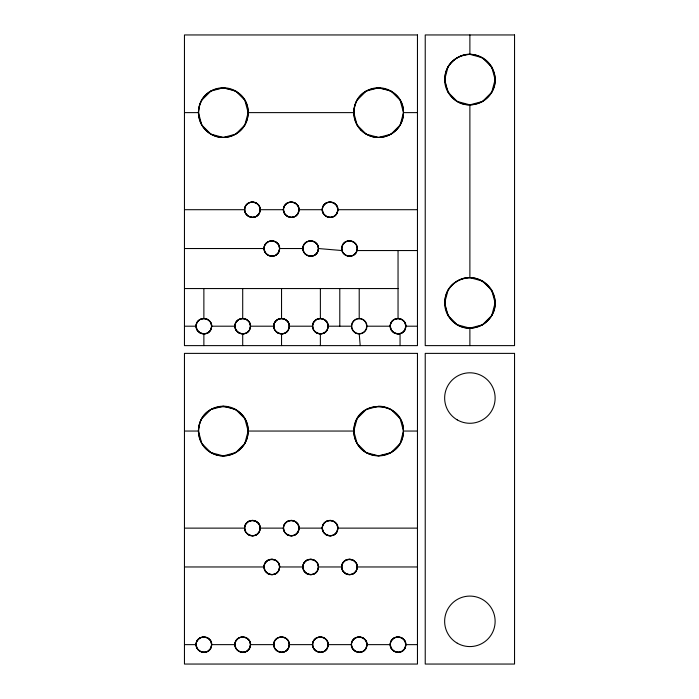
<?xml version="1.0" encoding="UTF-8"?>
<svg xmlns="http://www.w3.org/2000/svg" width="699" height="699" viewBox="0 0 699 699"><rect width="100%" height="100%" fill="white"/><g stroke="black" fill="none" stroke-linecap="round" stroke-linejoin="round"><path stroke-width="1.05" d="M403.48 431.047A24.858 24.858 0 0 1 378.622 455.905A24.858 24.858 0 0 1 353.764 431.047C354.314 394.97 410.916 400.684 402.641 437.487C397.949 458.221 366.992 462.301 357.093 443.481C351.658 433.93 353.318 421.287 361.051 413.476C368.985 405.298 381.138 404.87 391.056 409.518L400.151 418.622L403.48 431.047L400.151 443.481L391.056 452.576L378.622 455.905L366.197 452.576L357.093 443.481L353.764 431.047L357.093 418.622L366.197 409.518L378.622 406.189A24.858 24.858 0 0 1 403.48 431.047L417.46 431.047M198.429 112.618C199.573 75.798 255.729 83.19 247.306 119.048C243.942 131.928 229.691 140.15 216.856 136.628C200.989 132.085 194.235 114.802 201.766 100.184L210.862 91.088L223.296 87.759L235.72 91.088L244.825 100.184L248.154 112.618L244.825 125.042L235.72 134.147L223.296 137.476L210.862 134.147L201.766 125.042L198.429 112.618L184.457 112.618M196.104 326.197C195.842 314.856 214.567 317.32 211.378 328.207C208.739 339.111 191.229 332.2 197.153 322.318L199.993 319.478L203.872 318.429L207.76 319.478L210.6 322.318L211.64 326.197L210.6 330.085L207.76 332.925L203.872 333.965L199.993 332.925L197.153 330.085L196.104 326.197L184.457 326.197M198.429 431.047C199.573 394.227 255.729 401.619 247.306 437.487C243.942 450.357 229.691 458.588 216.856 455.066C200.989 450.514 194.235 433.24 201.766 418.622L210.862 409.518L223.296 406.189L235.72 409.518L244.825 418.622L248.154 431.047L244.825 443.481L235.72 452.576L223.296 455.905L210.862 452.576L201.766 443.481L198.429 431.047L184.457 431.047M244.65 209.7C244.388 198.359 263.112 200.823 259.914 211.71C257.284 222.614 239.766 215.703 245.69 205.821L248.529 202.972L252.418 201.932L256.297 202.972L259.146 205.821L260.185 209.7L259.146 213.579L256.297 216.428L252.418 217.468L248.529 216.428L245.69 213.579L244.65 209.7L184.457 209.7M234.943 326.197C234.681 314.856 253.405 317.32 250.207 328.207C247.577 339.111 230.058 332.2 235.982 322.318L238.822 319.478L242.71 318.429L246.59 319.478L249.438 322.318L250.478 326.197L249.438 330.085L246.59 332.925L242.71 333.965L238.822 332.925L235.982 330.085L234.943 326.197L211.64 326.197A7.768 7.768 0 0 1 199.993 332.925A7.768 7.768 0 0 1 199.993 319.478A7.768 7.768 0 0 1 211.64 326.197M196.104 644.635C195.842 633.285 214.567 635.758 211.378 646.645C208.739 657.549 191.229 650.629 197.153 640.747L199.993 637.907L203.872 636.868L207.76 637.907L210.6 640.747L211.64 644.635L210.6 648.515L207.76 651.363L203.872 652.403L199.993 651.363L197.153 648.515L196.104 644.635L184.457 644.635M264.065 248.529C263.803 237.188 282.527 239.652 279.338 250.548C276.699 261.443 259.189 254.532 265.104 244.65L267.953 241.81L271.832 240.771L275.721 241.81L278.56 244.65L279.6 248.529L278.56 252.418L275.721 255.257L271.832 256.297L267.953 255.257L265.104 252.418L264.065 248.529L184.457 248.529M283.479 209.7C283.217 198.359 301.942 200.823 298.753 211.71C296.114 222.614 278.604 215.703 284.528 205.821L287.368 202.972L291.247 201.932L295.135 202.972L297.975 205.821L299.015 209.7L297.975 213.579L295.135 216.428L291.247 217.468L287.368 216.428L284.528 213.579L283.479 209.7L260.185 209.7A7.768 7.768 0 0 1 248.529 216.428A7.768 7.768 0 0 1 248.529 202.972A7.768 7.768 0 0 1 260.185 209.7M244.65 528.129C244.388 516.788 263.112 519.252 259.914 530.148C257.284 541.043 239.766 534.132 245.69 524.25L248.529 521.41L252.418 520.371L256.297 521.41L259.146 524.25L260.185 528.129L259.146 532.018L256.297 534.857L252.418 535.897L248.529 534.857L245.69 532.018L244.65 528.129L184.457 528.129M273.772 326.197C273.51 314.856 292.234 317.32 289.045 328.207C286.407 339.111 268.897 332.2 274.812 322.318L277.66 319.478L281.54 318.429L285.428 319.478L288.268 322.318L289.307 326.197L288.268 330.085L285.428 332.925L281.54 333.965L277.66 332.925L274.812 330.085L273.772 326.197L250.478 326.197M234.943 644.635C234.681 633.285 253.405 635.758 250.207 646.645C247.577 657.549 230.058 650.629 235.982 640.747L238.822 637.907L242.71 636.868L246.59 637.907L249.438 640.747L250.478 644.635L249.438 648.515L246.59 651.363L242.71 652.403L238.822 651.363L235.982 648.515L234.943 644.635L211.64 644.635A7.768 7.768 0 0 1 199.993 651.363A7.768 7.768 0 0 1 199.993 637.907A7.768 7.768 0 0 1 211.64 644.635M302.903 248.529C302.632 237.188 321.357 239.652 318.167 250.548C315.529 261.443 298.019 254.532 303.943 244.65L306.782 241.81L310.671 240.771L314.55 241.81L317.39 244.65L318.429 248.529L317.39 252.418L314.55 255.257L310.671 256.297L306.782 255.257L303.943 252.418L302.903 248.529L279.6 248.529A7.768 7.768 0 0 1 267.953 255.257A7.768 7.768 0 0 1 267.953 241.81A7.768 7.768 0 0 1 279.6 248.529M264.065 566.968C263.803 555.626 282.527 558.09 279.338 568.977C276.699 579.882 259.189 572.962 265.104 563.079L267.953 560.24L271.832 559.2L275.721 560.24L278.56 563.079L279.6 566.968L278.56 570.847L275.721 573.696L271.832 574.735L267.953 573.696L265.104 570.847L264.065 566.968L184.457 566.968M322.318 209.7C322.056 198.359 340.78 200.823 337.582 211.71C334.952 222.614 317.433 215.703 323.357 205.821L326.197 202.972L330.085 201.932L333.965 202.972L336.813 205.821L337.853 209.7L336.813 213.579L333.965 216.428L330.085 217.468L326.197 216.428L323.357 213.579L322.318 209.7L299.015 209.7A7.768 7.768 0 0 1 287.368 216.428A7.768 7.768 0 0 1 287.368 202.972A7.768 7.768 0 0 1 299.015 209.7M283.479 528.129C283.217 516.788 301.942 519.252 298.753 530.148C296.114 541.043 278.604 534.132 284.528 524.25L287.368 521.41L291.247 520.371L295.135 521.41L297.975 524.25L299.015 528.129L297.975 532.018L295.135 534.857L291.247 535.897L287.368 534.857L284.528 532.018L283.479 528.129L260.185 528.129A7.768 7.768 0 0 1 248.529 534.857A7.768 7.768 0 0 1 248.529 521.41A7.768 7.768 0 0 1 260.185 528.129M312.61 326.197C312.348 314.856 331.064 317.32 327.875 328.207C325.236 339.111 307.726 332.2 313.65 322.318L316.49 319.478L320.378 318.429L324.257 319.478L327.097 322.318L328.146 326.197L327.097 330.085L324.257 332.925L320.378 333.965L316.49 332.925L313.65 330.085L312.61 326.197L289.307 326.197M273.772 644.635C273.51 633.285 292.234 635.758 289.045 646.645C286.407 657.549 268.897 650.629 274.812 640.747L277.66 637.907L281.54 636.868L285.428 637.907L288.268 640.747L289.307 644.635L288.268 648.515L285.428 651.363L281.54 652.403L277.66 651.363L274.812 648.515L273.772 644.635L250.478 644.635A7.768 7.768 0 0 1 238.822 651.363A7.768 7.768 0 0 1 238.822 637.907A7.768 7.768 0 0 1 250.478 644.635M353.764 112.618C354.909 75.798 411.064 83.19 402.641 119.048C399.278 131.928 385.018 140.15 372.191 136.628C356.315 132.085 349.57 114.802 357.093 100.184L366.197 91.088L378.622 87.759L391.056 91.088L400.151 100.184L403.48 112.618L400.151 125.042L391.056 134.147L378.622 137.476L366.197 134.147L357.093 125.042L353.764 112.618L248.154 112.618A24.858 24.858 0 0 0 210.862 91.088A24.858 24.858 0 0 0 210.862 134.147A24.858 24.858 0 0 0 248.154 112.618M302.903 566.968C302.632 555.626 321.357 558.09 318.167 568.977C315.529 579.882 298.019 572.962 303.943 563.079L306.782 560.24L310.671 559.2L314.55 560.24L317.39 563.079L318.429 566.968L317.39 570.847L314.55 573.696L310.671 574.735L306.782 573.696L303.943 570.847L302.903 566.968L279.6 566.968A7.768 7.768 0 0 1 267.953 573.696A7.768 7.768 0 0 1 267.953 560.24A7.768 7.768 0 0 1 279.6 566.968M357.006 250.548A7.768 7.768 0 0 0 347.49 241.033A7.768 7.768 0 0 0 344.004 254.025A7.768 7.768 0 0 0 357.006 250.548C359.95 241.006 344.214 236.786 341.994 246.52C339.05 256.061 354.786 260.281 357.006 250.548L417.46 250.548M322.318 528.129C322.056 516.788 340.78 519.252 337.582 530.148C334.952 541.043 317.433 534.132 323.357 524.25L326.197 521.41L330.085 520.371L333.965 521.41L336.813 524.25L337.853 528.129L336.813 532.018L333.965 534.857L330.085 535.897L326.197 534.857L323.357 532.018L322.318 528.129L299.015 528.129A7.768 7.768 0 0 1 287.368 534.857A7.768 7.768 0 0 1 287.368 521.41A7.768 7.768 0 0 1 299.015 528.129M312.61 644.635C312.348 633.285 331.064 635.758 327.875 646.645C325.236 657.549 307.726 650.629 313.65 640.747L316.49 637.907L320.378 636.868L324.257 637.907L327.097 640.747L328.146 644.635L327.097 648.515L324.257 651.363L320.378 652.403L316.49 651.363L313.65 648.515L312.61 644.635L289.307 644.635A7.768 7.768 0 0 1 277.66 651.363A7.768 7.768 0 0 1 277.66 637.907A7.768 7.768 0 0 1 289.307 644.635M341.732 566.968C341.47 555.626 360.195 558.09 357.006 568.977C354.367 579.882 336.848 572.962 342.772 563.079L345.621 560.24L349.5 559.2L353.379 560.24L356.228 563.079L357.268 566.968L356.228 570.847L353.379 573.696L349.5 574.735L345.621 573.696L342.772 570.847L341.732 566.968L318.429 566.968A7.768 7.768 0 0 1 306.782 573.696A7.768 7.768 0 0 1 306.782 560.24A7.768 7.768 0 0 1 318.429 566.968M390.278 326.197C390.007 314.856 408.732 317.32 405.542 328.207C402.904 339.111 385.394 332.2 391.318 322.318L394.157 319.478L398.046 318.429L401.925 319.478L404.765 322.318L405.804 326.197L404.765 330.085L401.925 332.925L398.046 333.965L394.157 332.925L391.318 330.085L390.278 326.197L366.713 326.197A7.506 7.506 0 0 0 355.459 319.705A7.506 7.506 0 0 0 355.459 332.698A7.506 7.506 0 0 0 366.713 326.197M351.44 644.635C351.178 633.285 369.902 635.758 366.713 646.645C364.074 657.549 346.564 650.629 352.479 640.747L355.328 637.907L359.207 636.868L363.096 637.907L365.935 640.747L366.975 644.635L365.935 648.515L363.096 651.363L359.207 652.403L355.328 651.363L352.479 648.515L351.44 644.635L328.146 644.635A7.768 7.768 0 0 1 316.49 651.363A7.768 7.768 0 0 1 316.49 637.907A7.768 7.768 0 0 1 328.146 644.635M390.278 644.635C390.007 633.285 408.732 635.758 405.542 646.645C402.904 657.549 385.394 650.629 391.318 640.747L394.157 637.907L398.046 636.868L401.925 637.907L404.765 640.747L405.804 644.635L404.765 648.515L401.925 651.363L398.046 652.403L394.157 651.363L391.318 648.515L390.278 644.635L366.975 644.635A7.768 7.768 0 0 1 355.328 651.363A7.768 7.768 0 0 1 355.328 637.907A7.768 7.768 0 0 1 366.975 644.635M469.885 54.365C427.325 57.868 444.747 119.844 482.502 101.469C517.295 77.956 472.332 31.883 448.024 66.99L444.643 79.607L448.024 92.233L457.26 101.469L469.885 104.85L482.502 101.469L491.746 92.233L495.128 79.607L491.746 66.99L482.502 57.746L469.885 54.365L469.885 34.95M469.885 277.66C427.325 281.164 444.747 343.13 482.502 324.764C517.295 301.243 472.332 255.179 448.024 290.277L444.643 302.903L448.024 315.52L457.26 324.764L469.885 328.146L482.502 324.764L491.746 315.52L495.128 302.903L491.746 290.277L482.502 281.042L469.885 277.66L469.885 104.85M403.48 112.618L417.46 112.618M337.853 209.7A7.768 7.768 0 0 0 326.197 202.972A7.768 7.768 0 0 0 326.197 216.428A7.768 7.768 0 0 0 337.853 209.7L417.46 209.7M184.457 288.556L398.046 288.556M328.146 326.197L351.44 326.197M405.804 326.197L417.46 326.197M248.154 431.047A24.858 24.858 0 0 0 210.862 409.518A24.858 24.858 0 0 0 210.862 452.576A24.858 24.858 0 0 0 248.154 431.047L353.764 431.047M337.853 528.129A7.768 7.768 0 0 0 326.197 521.41A7.768 7.768 0 0 0 326.197 534.857A7.768 7.768 0 0 0 337.853 528.129L417.46 528.129M357.268 566.968A7.768 7.768 0 0 0 345.621 560.24A7.768 7.768 0 0 0 345.621 573.696A7.768 7.768 0 0 0 357.268 566.968L417.46 566.968M405.804 644.635A7.768 7.768 0 0 0 394.157 637.907A7.768 7.768 0 0 0 394.157 651.363A7.768 7.768 0 0 0 405.804 644.635L417.46 644.635M318.429 248.529L341.994 250.548M360.212 345.621L359.207 333.703M469.885 328.146L469.885 345.621M400.055 333.703L400.055 345.621M398.046 250.548L398.046 318.429M359.207 288.556L359.207 318.7M339.793 288.556L339.793 326.197M320.378 288.556L320.378 318.429M320.378 333.965L320.378 345.621M281.54 288.556L281.54 318.429M281.54 333.965L281.54 345.621M242.71 288.556L242.71 318.429M242.71 333.965L242.71 345.621M203.872 288.556L203.872 318.429M203.872 333.965L203.872 345.621M342.772 244.65L341.732 248.529L342.772 252.418L345.621 255.257L349.5 256.297L353.379 255.257L356.228 252.418L357.268 248.529L356.228 244.65L353.379 241.81L349.5 240.771L345.621 241.81L342.772 244.65M417.46 34.95L184.457 34.95L184.457 345.621L417.46 345.621L417.46 34.95M514.543 34.95L425.228 34.95L425.228 345.621L514.543 345.621L514.543 34.95M417.46 353.379L184.457 353.379L184.457 664.05L417.46 664.05L417.46 353.379M514.543 353.379L425.228 353.379L425.228 664.05L514.543 664.05L514.543 353.379M457.26 101.469A25.243 25.243 0 0 0 495.128 79.607A25.243 25.243 0 0 0 457.26 57.746A25.243 25.243 0 0 0 457.26 101.469M457.26 324.764A25.243 25.243 0 0 0 495.128 302.903A25.243 25.243 0 0 0 457.26 281.042A25.243 25.243 0 0 0 457.26 324.764M361.051 130.197A24.858 24.858 0 0 0 402.641 119.048A24.858 24.858 0 0 0 372.191 88.607A24.858 24.858 0 0 0 361.051 130.197M305.175 254.025A7.768 7.768 0 0 0 318.167 250.548A7.768 7.768 0 0 0 308.652 241.033A7.768 7.768 0 0 0 305.175 254.025M392.55 331.693A7.768 7.768 0 0 0 405.542 328.207A7.768 7.768 0 0 0 396.027 318.7A7.768 7.768 0 0 0 392.55 331.693M314.882 331.693A7.768 7.768 0 0 0 327.875 328.207A7.768 7.768 0 0 0 318.368 318.7A7.768 7.768 0 0 0 314.882 331.693M276.053 331.693A7.768 7.768 0 0 0 289.045 328.207A7.768 7.768 0 0 0 279.53 318.7A7.768 7.768 0 0 0 276.053 331.693M237.214 331.693A7.768 7.768 0 0 0 250.207 328.207A7.768 7.768 0 0 0 240.701 318.7A7.768 7.768 0 0 0 237.214 331.693M355.328 332.925A7.768 7.768 0 0 0 366.975 326.197A7.768 7.768 0 0 0 355.328 319.478A7.768 7.768 0 0 0 355.328 332.925M457.26 419.898A25.243 25.243 0 0 0 495.128 398.046A25.243 25.243 0 0 0 457.26 376.184A25.243 25.243 0 0 0 457.26 419.898M457.26 643.194A25.243 25.243 0 0 0 495.128 621.332A25.243 25.243 0 0 0 457.26 599.471A25.243 25.243 0 0 0 457.26 643.194"/></g></svg>
